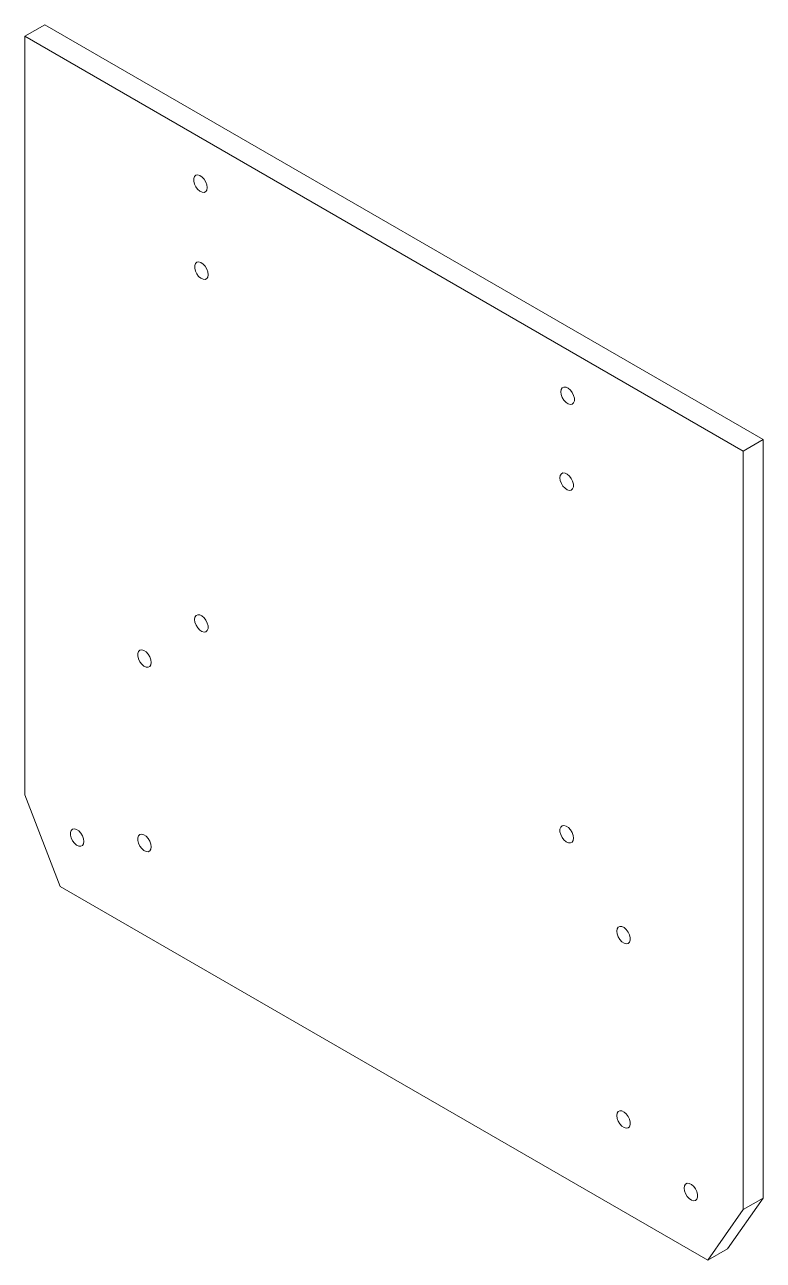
# Paper-space layout '_等角視' of a CAD drawing. Header units: millimetres. Extents: x -67 to 64, y -109 to 110.
import ezdxf

# ---------------------------------------------------------------- set-up
doc = ezdxf.new("R2010")
doc.units = ezdxf.units.MM

psp = doc.layouts.new('_等角視')

# ---------------------------------------------------------------- linework, layer by layer
at = {"color": 7, "linetype": 'Continuous', "lineweight": 15}
for p, q in [((-67.18, 108.19), (-63.64, 110.23)), ((63.64, 36.75), (-63.64, 110.23)), ((60.1, 34.71), (-67.18, 108.19)), ((-67.18, 108.19), (-67.18, -26.17)), ((60.1, 34.71), (63.64, 36.75)), ((63.64, -97.61), (63.64, 36.75)), ((60.1, -99.65), (60.1, 34.71)), ((-60.87, -42.43), (-67.18, -26.17)), ((-60.87, -42.43), (53.79, -108.63)), ((63.64, -97.61), (57.33, -106.58)), ((63.64, -97.61), (60.1, -99.65)), ((60.1, -99.65), (53.79, -108.63)), ((57.33, -106.58), (53.79, -108.63))]:
    psp.add_line(p, q, dxfattribs=at)
at = {"color": 7, "linetype": 'Continuous', "lineweight": 15, "flags": 128}
for points in [[(-34.86, 81.37), (-34.93, 81.85), (-35.11, 82.36), (-35.4, 82.84), (-35.77, 83.23), (-36.16, 83.5), (-36.55, 83.61), (-36.88, 83.55), (-37.12, 83.33), (-37.25, 82.97), (-37.25, 82.52), (-37.12, 82.01), (-36.88, 81.51), (-36.55, 81.07), (-36.16, 80.73), (-35.77, 80.54), (-35.4, 80.52), (-35.11, 80.66), (-34.93, 80.95), (-34.86, 81.37)], [(-34.68, 65.95), (-34.75, 66.44), (-34.94, 66.95), (-35.23, 67.43), (-35.59, 67.82), (-35.98, 68.09), (-36.37, 68.2), (-36.7, 68.14), (-36.94, 67.92), (-37.07, 67.56), (-37.07, 67.1), (-36.94, 66.6), (-36.7, 66.1), (-36.37, 65.65), (-35.98, 65.32), (-35.59, 65.13), (-35.23, 65.11), (-34.94, 65.25), (-34.75, 65.54), (-34.68, 65.95)], [(27.79, 45.2), (27.85, 44.71), (28.04, 44.2), (28.33, 43.72), (28.7, 43.33), (29.09, 43.06), (29.47, 42.95), (29.81, 43.01), (30.05, 43.23), (30.18, 43.59), (30.18, 44.05), (30.05, 44.56), (29.81, 45.06), (29.47, 45.5), (29.09, 45.83), (28.7, 46.02), (28.33, 46.05), (28.04, 45.91), (27.85, 45.61), (27.79, 45.2)], [(27.61, 29.99), (27.68, 29.5), (27.87, 28.99), (28.16, 28.51), (28.52, 28.12), (28.91, 27.86), (29.3, 27.75), (29.63, 27.81), (29.87, 28.03), (30, 28.38), (30, 28.84), (29.87, 29.35), (29.63, 29.85), (29.3, 30.29), (28.91, 30.62), (28.52, 30.81), (28.16, 30.84), (27.87, 30.7), (27.68, 30.4), (27.61, 29.99)], [(-37.09, 4.88), (-37.02, 4.39), (-36.83, 3.88), (-36.54, 3.4), (-36.18, 3.01), (-35.79, 2.74), (-35.4, 2.63), (-35.07, 2.69), (-34.83, 2.91), (-34.7, 3.27), (-34.7, 3.73), (-34.83, 4.23), (-35.07, 4.73), (-35.4, 5.17), (-35.79, 5.51), (-36.18, 5.7), (-36.54, 5.72), (-36.83, 5.58), (-37.02, 5.29), (-37.09, 4.88)], [(-44.76, -2.74), (-44.82, -2.25), (-45.01, -1.74), (-45.3, -1.26), (-45.67, -0.87), (-46.06, -0.6), (-46.44, -0.5), (-46.78, -0.55), (-47.02, -0.77), (-47.15, -1.13), (-47.15, -1.59), (-47.02, -2.1), (-46.78, -2.6), (-46.44, -3.04), (-46.06, -3.37), (-45.67, -3.56), (-45.3, -3.59), (-45.01, -3.45), (-44.82, -3.15), (-44.76, -2.74)], [(-56.69, -34.45), (-56.76, -33.96), (-56.95, -33.45), (-57.24, -32.97), (-57.6, -32.58), (-58, -32.31), (-58.38, -32.21), (-58.71, -32.26), (-58.95, -32.48), (-59.08, -32.84), (-59.08, -33.3), (-58.95, -33.81), (-58.71, -34.31), (-58.38, -34.75), (-58, -35.08), (-57.6, -35.27), (-57.24, -35.3), (-56.95, -35.16), (-56.76, -34.86), (-56.69, -34.45)], [(30.02, -33.86), (29.95, -33.37), (29.76, -32.86), (29.47, -32.39), (29.11, -31.99), (28.72, -31.73), (28.33, -31.62), (28, -31.68), (27.76, -31.9), (27.63, -32.26), (27.63, -32.71), (27.76, -33.22), (28, -33.72), (28.33, -34.16), (28.72, -34.49), (29.11, -34.68), (29.47, -34.71), (29.76, -34.57), (29.95, -34.28), (30.02, -33.86)], [(-44.76, -35.4), (-44.82, -34.91), (-45.01, -34.4), (-45.3, -33.92), (-45.67, -33.53), (-46.06, -33.27), (-46.44, -33.16), (-46.78, -33.22), (-47.02, -33.44), (-47.15, -33.79), (-47.15, -34.25), (-47.02, -34.76), (-46.78, -35.26), (-46.44, -35.7), (-46.06, -36.03), (-45.67, -36.22), (-45.3, -36.25), (-45.01, -36.11), (-44.82, -35.81), (-44.76, -35.4)], [(37.69, -50.34), (37.75, -50.82), (37.94, -51.33), (38.23, -51.81), (38.6, -52.2), (38.99, -52.47), (39.37, -52.58), (39.71, -52.52), (39.95, -52.3), (40.08, -51.94), (40.08, -51.49), (39.95, -50.98), (39.71, -50.48), (39.37, -50.04), (38.99, -49.7), (38.6, -49.51), (38.23, -49.49), (37.94, -49.63), (37.75, -49.92), (37.69, -50.34)], [(37.69, -83), (37.75, -83.49), (37.94, -84), (38.23, -84.47), (38.6, -84.87), (38.99, -85.13), (39.37, -85.24), (39.71, -85.18), (39.95, -84.96), (40.08, -84.6), (40.08, -84.15), (39.95, -83.64), (39.71, -83.14), (39.37, -82.7), (38.99, -82.37), (38.6, -82.18), (38.23, -82.15), (37.94, -82.29), (37.75, -82.58), (37.69, -83)], [(49.62, -95.83), (49.69, -96.31), (49.88, -96.82), (50.17, -97.3), (50.53, -97.69), (50.92, -97.96), (51.31, -98.07), (51.64, -98.01), (51.88, -97.79), (52.01, -97.43), (52.01, -96.98), (51.88, -96.47), (51.64, -95.97), (51.31, -95.53), (50.92, -95.19), (50.53, -95), (50.17, -94.98), (49.88, -95.12), (49.69, -95.41), (49.62, -95.83)]]:
    psp.add_lwpolyline(points, dxfattribs=at)

doc.saveas('drawing.dxf')
